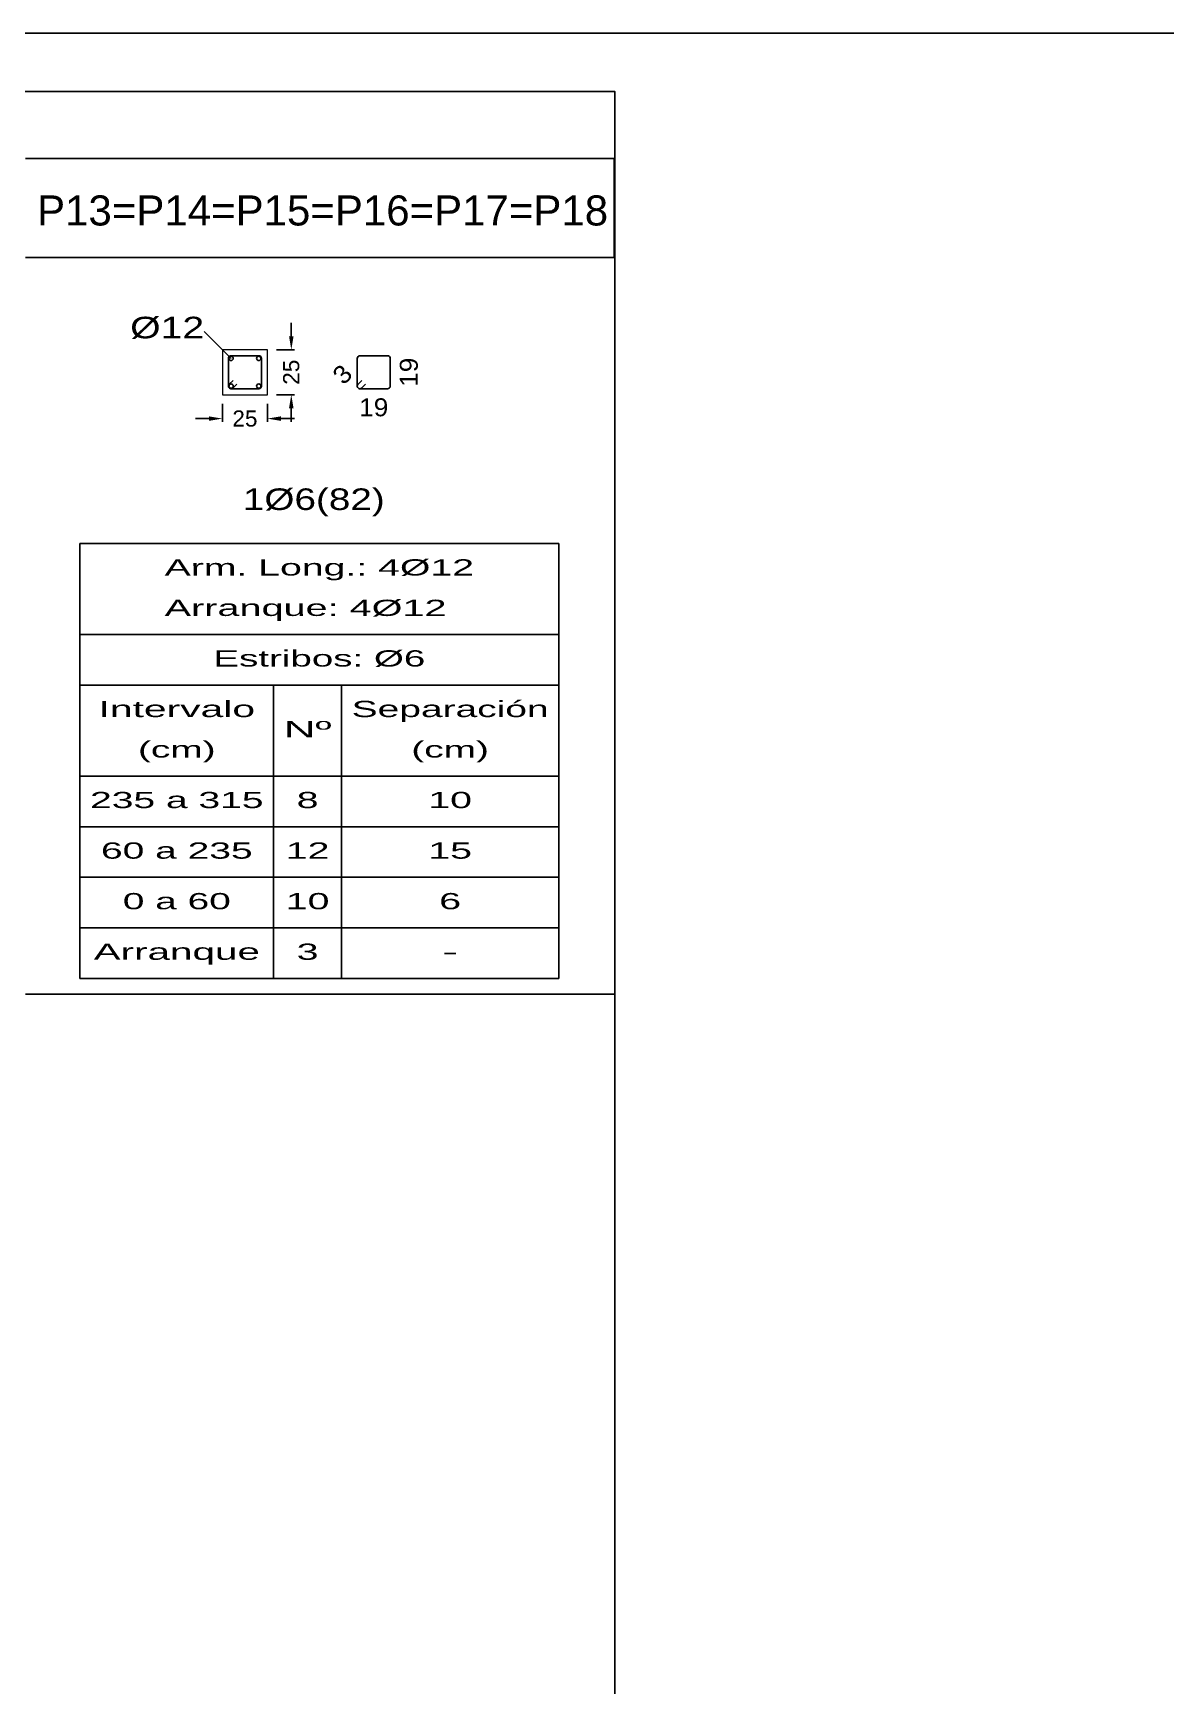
# Model space of a CAD drawing. Extents: x 2455 to 9764, y -806 to 181.
# Drawn here: x 4833.08 to 4839.38, y -570.25 to -561.05 of the extents above; entities that cross this region are included whole.
import ezdxf
from ezdxf.enums import TextEntityAlignment as Align

# ---------------------------------------------------------------- set-up
doc = ezdxf.new("R2010")
doc.units = 0
doc.header["$LTSCALE"] = 0.2
doc.header["$MEASUREMENT"] = 0
doc.linetypes.add('PUNTOS2', pattern=[0.125, 0, -0.125])
doc.layers.add('01_cartela', color=6, linetype='CONTINUOUS', plot=False)
for name, color, linetype in [('01_cotas', 4, 'CONTINUOUS'), ('01_textos', 7, 'CONTINUOUS'), ('ARM_LONGITUDINAL_Ø12', 4, 'CONTINUOUS'), ('ARM_TRANSVERSAL_REFERENCIA', 4, 'CONTINUOUS'), ('ARM_TRANSVERSAL_Ø6', 4, 'CONTINUOUS'), ('CUADRO_LINEAS', 7, 'CONTINUOUS'), ('PILCPSECC_ARM_LONG_REFERENCIA', 106, 'CONTINUOUS')]:
    doc.layers.add(name, color=color, linetype=linetype)
for name, color, linetype, lineweight in [('SECC_COTAS', 2, 'CONTINUOUS', 9), ('SECC_HORMIGON', 1, 'CONTINUOUS', 9), ('SECC_TEXTO_DE_COTAS', 122, 'CONTINUOUS', 9)]:
    doc.layers.add(name, color=color, linetype=linetype, lineweight=lineweight)
doc.styles.add('Estilo1', font='swissel.ttf')
doc.styles.add('NIEVES2', font='sanss___.ttf')
doc.styles.add('ROMANS', font='romans')
doc.dimstyles.new('DECIMAL-50', dxfattribs={"dimtxt": 0.08, "dimasz": 0.15, "dimexe": 0.05, "dimexo": 0.05, "dimgap": 0.09, "dimtad": 0, "dimzin": 0, "dimdsep": 46, "dimtxsty": 'ROMANS', "dimblk": 'DOTSMALL', "dimcen": 0.09, "dimclrt": 7, "dimadec": 0, "dimazin": 0, "dimtfac": 1.38, "dimtix": 1, "dimtofl": 0, "dimtmove": 2, "dimatfit": 3, "dimldrblk": 'OBLIQUE', "dimfxl": 1, "dimtolj": 1, "dimtzin": 0, "dimarcsym": 0})

# ---------------------------------------------------------------- blocks, each defined once
blk = doc.blocks.new('*D1043')
at = {"layer": '01_cotas', "color": 0, "linetype": 'PUNTOS2', "lineweight": -2, "transparency": 16777216}
for p, q in [((4834.1303, -563.113), (4834.1303, -563.246)), ((4834.3803, -563.113), (4834.3803, -563.246))]:
    blk.add_line(p, q, dxfattribs=at)
at = {"layer": '01_cotas', "color": 0, "lineweight": -2, "transparency": 16777216}
for p, q in [((4834.0553, -563.196), (4833.9803, -563.196)), ((4834.4553, -563.196), (4834.5303, -563.196))]:
    blk.add_line(p, q, dxfattribs=at)
at = {"layer": '01_cotas', "color": 0, "transparency": 16777216}
for points in [[(4834.0553, -563.1835), (4834.0553, -563.2085), (4834.1303, -563.196)], [(4834.4553, -563.1835), (4834.4553, -563.2085), (4834.3803, -563.196)]]:
    blk.add_solid(points, dxfattribs=at)
at = {"layer": '01_cotas', "color": 5, "transparency": 16777216, "insert": (4834.2553, -563.196), "char_height": 0.09, "attachment_point": 5, "style": 'Estilo1'}
blk.add_mtext('\\A1;25', dxfattribs=at)
blk = doc.blocks.new('*D1044')
at = {"layer": '01_cotas', "color": 0, "lineweight": -2, "transparency": 16777216}
for p, q in [((4834.5133, -562.738), (4834.5133, -562.663)), ((4834.5133, -563.138), (4834.5133, -563.213))]:
    blk.add_line(p, q, dxfattribs=at)
at = {"layer": '01_cotas', "color": 0, "linetype": 'PUNTOS2', "lineweight": -2, "transparency": 16777216}
for p, q in [((4834.4303, -562.813), (4834.5633, -562.813)), ((4834.4303, -563.063), (4834.5633, -563.063))]:
    blk.add_line(p, q, dxfattribs=at)
at = {"layer": '01_cotas', "color": 0, "transparency": 16777216}
for points in [[(4834.5008, -562.738), (4834.5258, -562.738), (4834.5133, -562.813)], [(4834.5008, -563.138), (4834.5258, -563.138), (4834.5133, -563.063)]]:
    blk.add_solid(points, dxfattribs=at)
at = {"layer": '01_cotas', "color": 5, "transparency": 16777216, "insert": (4834.5133, -562.938), "char_height": 0.09, "attachment_point": 5, "rotation": 90, "style": 'Estilo1'}
blk.add_mtext('\\A1;25', dxfattribs=at)

msp = doc.modelspace()

# ---------------------------------------------------------------- linework, layer by layer
at = {"layer": '01_cartela', "color": 3}
msp.add_lwpolyline([(4817.7186, -561.0508), (4817.7186, -582.5858), (4848.3566, -582.5858), (4848.3566, -561.0508)], close=True, dxfattribs=at)
at = {"layer": 'ARM_LONGITUDINAL_Ø12'}
for centre in [(4834.1783, -562.861), (4834.3323, -562.861), (4834.1783, -563.015), (4834.3323, -563.015)]:
    msp.add_circle(centre, 0.012, dxfattribs=at)
at = {"layer": 'ARM_TRANSVERSAL_REFERENCIA', "color": 5}
for p, q in [((4833.337, -563.8911), (4836.0017, -563.8911)), ((4833.337, -563.8911), (4833.337, -566.3108)), ((4836.0017, -563.8911), (4836.0017, -566.3108)), ((4833.337, -564.3975), (4836.0017, -564.3975)), ((4833.337, -564.6789), (4836.0017, -564.6789)), ((4833.3371, -564.6789), (4836.0017, -564.6789)), ((4833.3371, -564.6789), (4833.3371, -566.3108)), ((4834.4151, -564.6789), (4834.4151, -566.3108)), ((4834.7931, -564.6789), (4834.7931, -566.3108)), ((4836.0017, -564.6789), (4836.0017, -566.3108)), ((4833.3371, -565.1854), (4836.0017, -565.1854)), ((4833.3371, -565.4667), (4836.0017, -565.4667)), ((4833.3371, -565.7481), (4836.0017, -565.7481)), ((4833.3371, -566.0294), (4836.0017, -566.0294)), ((4833.337, -566.3108), (4836.0017, -566.3108)), ((4833.3371, -566.3108), (4836.0017, -566.3108))]:
    msp.add_line(p, q, dxfattribs=at)
for points in [[(4833.3371, -564.6789), (4834.4151, -564.6789), (4834.4151, -565.1854), (4833.3371, -565.1854)], [(4834.4151, -564.6789), (4834.7931, -564.6789), (4834.7931, -565.1854), (4834.4151, -565.1854)], [(4834.7931, -564.6789), (4836.0017, -564.6789), (4836.0017, -565.1854), (4834.7931, -565.1854)]]:
    msp.add_lwpolyline(points, close=True, dxfattribs=at)
at = {"layer": 'ARM_TRANSVERSAL_Ø6'}
for points in [[(4834.1889, -562.9831), (4834.1677, -563.0044), (4834.1658, -563.0066), (4834.1644, -563.0092), (4834.1636, -563.012), (4834.1633, -563.015), (4834.1636, -563.0179), (4834.1644, -563.0207), (4834.1658, -563.0233), (4834.1677, -563.0256), (4834.17, -563.0274), (4834.1725, -563.0288), (4834.1754, -563.0297), (4834.1783, -563.03), (4834.3323, -563.03), (4834.338, -563.0288), (4834.3429, -563.0256), (4834.3461, -563.0207), (4834.3473, -563.015), (4834.3473, -562.861), (4834.3461, -562.8552), (4834.3429, -562.8504), (4834.338, -562.8471), (4834.3323, -562.846), (4834.1783, -562.846), (4834.1725, -562.8471), (4834.1677, -562.8504), (4834.1644, -562.8552), (4834.1633, -562.861), (4834.1633, -563.015), (4834.1636, -563.0179), (4834.1644, -563.0207), (4834.1658, -563.0233), (4834.1677, -563.0256), (4834.17, -563.0274), (4834.1725, -563.0288), (4834.1754, -563.0297), (4834.1783, -563.03), (4834.1812, -563.0297), (4834.184, -563.0288), (4834.1866, -563.0274), (4834.1889, -563.0256), (4834.2101, -563.0044)], [(4834.9059, -562.9831), (4834.8847, -563.0044), (4834.8828, -563.0066), (4834.8814, -563.0092), (4834.8806, -563.012), (4834.8803, -563.015), (4834.8806, -563.0179), (4834.8814, -563.0207), (4834.8828, -563.0233), (4834.8847, -563.0256), (4834.887, -563.0274), (4834.8895, -563.0288), (4834.8924, -563.0297), (4834.8953, -563.03), (4835.0493, -563.03), (4835.055, -563.0288), (4835.0599, -563.0256), (4835.0631, -563.0207), (4835.0643, -563.015), (4835.0643, -562.861), (4835.0631, -562.8552), (4835.0599, -562.8504), (4835.055, -562.8471), (4835.0493, -562.846), (4834.8953, -562.846), (4834.8895, -562.8471), (4834.8847, -562.8504), (4834.8814, -562.8552), (4834.8803, -562.861), (4834.8803, -563.015), (4834.8806, -563.0179), (4834.8814, -563.0207), (4834.8828, -563.0233), (4834.8847, -563.0256), (4834.887, -563.0274), (4834.8895, -563.0288), (4834.8924, -563.0297), (4834.8953, -563.03), (4834.8982, -563.0297), (4834.901, -563.0288), (4834.9036, -563.0274), (4834.9059, -563.0256), (4834.9271, -563.0044)]]:
    msp.add_lwpolyline(points, dxfattribs=at)
at = {"layer": 'CUADRO_LINEAS'}
for p, q in [((4833.0344, -561.7495), (4836.3113, -561.7495)), ((4836.3113, -562.2991), (4836.3113, -561.7495)), ((4833.0344, -562.2991), (4836.3113, -562.2991)), ((4833.0344, -562.2991), (4836.3144, -562.2991)), ((4836.3144, -570.3986), (4836.3144, -566.3977))]:
    msp.add_line(p, q, dxfattribs=at)
msp.add_lwpolyline([(4823.5844, -566.3977), (4823.5844, -561.3767), (4826.7344, -561.3767), (4829.8844, -561.3767), (4833.0344, -561.3767), (4836.3144, -561.3767), (4836.3144, -566.3977), (4833.0344, -566.3977)], dxfattribs=at)
at = {"layer": 'SECC_COTAS'}
msp.add_lwpolyline([(4834.1783, -562.861), (4834.0283, -562.711)], dxfattribs=at)
at = {"layer": 'SECC_HORMIGON'}
msp.add_lwpolyline([(4834.1303, -563.063), (4834.3803, -563.063), (4834.3803, -562.813), (4834.1303, -562.813), (4834.1303, -563.063)], close=True, dxfattribs=at)

# ---------------------------------------------------------------- texts
at = {"layer": '01_textos', "color": 1, "style": 'NIEVES2'}
msp.add_text('P13=P14=P15=P16=P17=P18', height=0.16736, dxfattribs=at).set_placement((4833.0984, -562.1717), align=Align.BOTTOM_LEFT)
at = {"layer": 'ARM_TRANSVERSAL_REFERENCIA', "color": 5, "style": 'Estilo1'}
for s, height, width, p, p2 in [('Arm. Long.: 4%%c12', 0.090309, 1.496645, (4833.8084, -564.0689), (4835.5303, -564.0689)), ('Arranque: 4%%c12', 0.090309, 1.532272, (4833.8084, -564.294), (4835.3773, -564.294)), ('Estribos: %%c6', 0.090309, 1.525263, (4834.0797, -564.5753), (4835.2591, -564.5753)), ('Intervalo', 0.09031, 1.633548, (4833.4406, -564.8567), (4834.3116, -564.8567)), ('Separación', 0.09031, 1.504023, (4834.8493, -564.8567), (4835.9455, -564.8567)), ('Nº', 0.09031, 1.60449, (4834.4713, -564.9693), (4834.7369, -564.9693)), ('(cm)', 0.09031, 1.517495, (4833.66, -565.0818), (4834.0922, -565.0818)), ('(cm)', 0.09031, 1.517495, (4835.1813, -565.0818), (4835.6135, -565.0818)), ('235 a 315', 0.09031, 1.489498, (4833.3933, -565.3632), (4834.3589, -565.3632)), ('8', 0.0903, 1.500055, (4834.5433, -565.3632), (4834.6649, -565.3632)), ('10', 0.09031, 1.500055, (4835.2759, -565.3632), (4835.519, -565.3632)), ('60 a 235', 0.09031, 1.48799, (4833.4541, -565.6445), (4834.2982, -565.6445)), ('12', 0.09031, 1.500055, (4834.4826, -565.6445), (4834.7257, -565.6445)), ('15', 0.09031, 1.500055, (4835.2759, -565.6445), (4835.519, -565.6445)), ('0 a 60', 0.09031, 1.483165, (4833.5756, -565.9259), (4834.1766, -565.9259)), ('10', 0.09031, 1.500055, (4834.4826, -565.9259), (4834.7257, -565.9259)), ('6', 0.0903, 1.500055, (4835.3366, -565.9259), (4835.4582, -565.9259)), ('Arranque', 0.09031, 1.55789, (4833.4135, -566.2072), (4834.3386, -566.2072)), ('3', 0.0903, 1.500055, (4834.5433, -566.2072), (4834.6649, -566.2072)), ('-', 0.0903, 1.555379, (4835.3524, -566.2072), (4835.4424, -566.2072))]:
    msp.add_text(s, height=height, dxfattribs=dict(at, width=width)).set_placement(p, p2, align=Align.FIT)
at = {"layer": 'PILCPSECC_ARM_LONG_REFERENCIA', "color": 5, "style": 'Estilo1'}
for s, width, p, p2 in [('%%c12', 1.14997, (4833.6165, -562.7493), (4834.0283, -562.7493)), ('1%%c6(82)', 1.169772, (4834.2437, -563.7044), (4835.0335, -563.7044))]:
    msp.add_text(s, height=0.12, dxfattribs=dict(at, width=width)).set_placement(p, p2, align=Align.FIT)
at = {"layer": 'SECC_TEXTO_DE_COTAS', "color": 2, "style": 'Estilo1', "width": 0.902781}
for s, rotation, p, p2 in [('3', 45, (4834.8041, -563.0135), (4834.8614, -562.9563)), ('19', 90, (4835.2173, -563.019), (4835.2173, -562.857))]:
    msp.add_text(s, height=0.1, rotation=rotation, dxfattribs=at).set_placement(p, p2, align=Align.FIT)
msp.add_text('19', height=0.1, dxfattribs=at).set_placement((4834.8913, -563.183), (4835.0533, -563.183), align=Align.FIT)

# ---------------------------------------------------------------- dimensions: what is measured, and where the dimension line sits
at = {"layer": '01_cotas', "color": 4}
for p1, p2, picture, middle in [((4834.3803, -563.063), (4834.3803, -562.813), '*D1044', (4834.5133, -562.938)), ((4834.1303, -563.063), (4834.3803, -563.063), '*D1043', (4834.2553, -563.196))]:
    dim = msp.add_aligned_dim(p1=p1, p2=p2, distance=-0.133, text='25', dimstyle='DECIMAL-50', override={"dimtxt": 0.09, "dimasz": 0.075, "dimtxsty": 'Estilo1', "dimsah": 1, "dimclrt": 5, "dimfxl": 0.09, "dimarcsym": 2}, dxfattribs=at)
    dim.commit()
    dim.dimension.update_dxf_attribs({"geometry": picture, "text_midpoint": middle})

doc.saveas('drawing.dxf')
